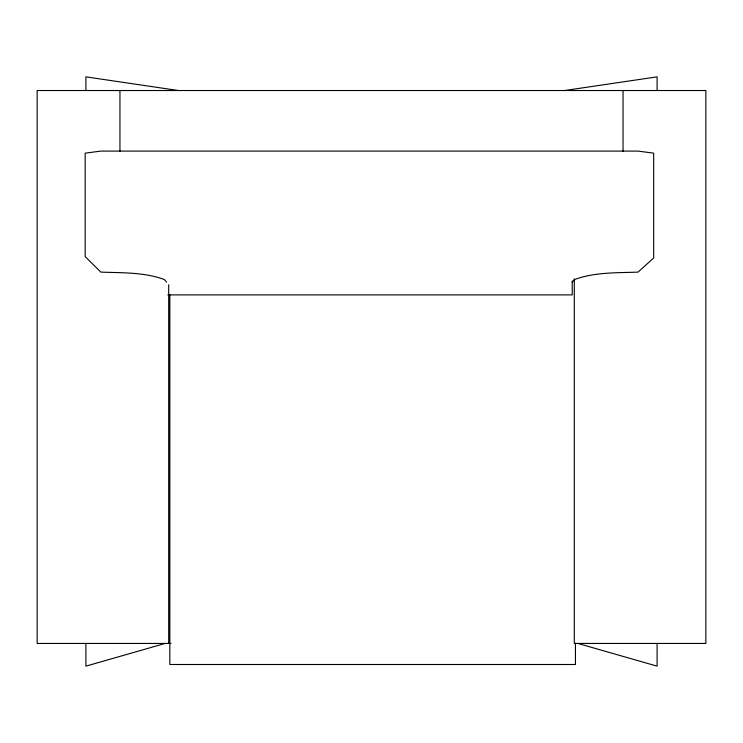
<?xml version="1.0" encoding="UTF-8"?>
<svg xmlns="http://www.w3.org/2000/svg" width="743" height="743" viewBox="0 0 743 743"><rect width="100%" height="100%" fill="white"/><g stroke="black" fill="none" stroke-linecap="round" stroke-linejoin="round"><path stroke-width="1.11" d="M572.231 282.136L574.469 279.544C594.669 272.096 616.792 272.913 638.005 272.114L653.682 257.988L653.682 153.151L638.005 151.098L100.844 151.098L85.166 153.151L85.166 256.576L100.844 272.114C122.056 272.913 144.179 272.096 164.379 279.544L166.618 282.136M165.113 643.447L85.9 666.146L85.9 643.447M564.615 90.525L657.1 76.854L657.1 90.525M70.037 90.525L37.15 90.525L37.15 643.447L171.011 643.447M70.511 90.525L672.489 90.525M672.963 90.525L705.85 90.525L705.85 643.447L574.302 643.447L574.302 278.922M167.779 294.887L572.231 294.887L572.231 281.012M178.385 90.525L85.9 76.854L85.9 90.525M577.887 643.447L657.1 666.146L657.1 643.447M623.052 90.525L623.052 151.266M575.444 643.206L575.444 664.493L169.831 664.493L169.831 294.562M168.698 284.727L168.698 643.447M119.948 90.525L119.948 151.266"/></g></svg>
